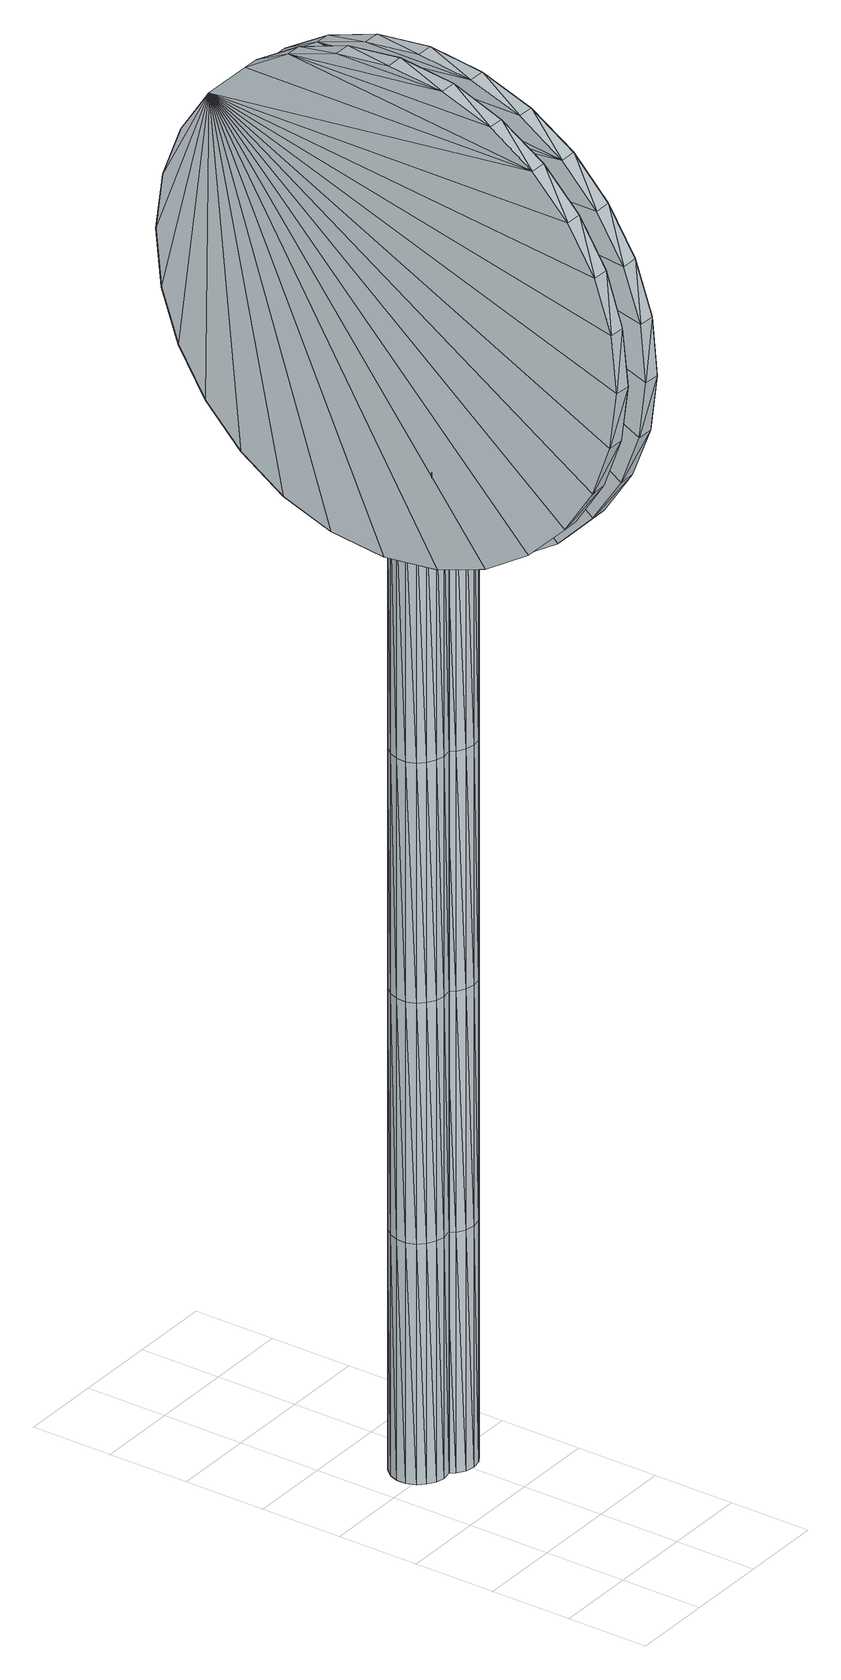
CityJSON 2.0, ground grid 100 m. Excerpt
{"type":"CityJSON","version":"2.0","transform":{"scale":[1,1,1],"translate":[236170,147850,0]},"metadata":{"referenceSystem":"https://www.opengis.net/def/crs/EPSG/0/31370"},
"CityObjects":{
"object1":{"type":"GenericCityObject","attributes":{"cluster":55,"mean_distance_to_centroid":0.0495,"new_centroid_x":236127.01,"new_centroid_y":148242.38,"mean_distance_to_camera":4.62,"H1":0,"H2":0,"Z_final":109.24,"cluster2":-1,"proj_x":236122.68,"proj_y":148243.69,"id_line":53157,"bearing_l":16.9,"distance":4.53,"orientation":"right","G_obj":16.9},"geometry":[{"type":"MultiSurface","lod":"2","boundaries":[[[0,1,2]],[[2,1,3]],[[3,1,4]],[[4,1,5]],[[5,1,6]],[[1,7,6]],[[1,8,7]],[[1,9,8]],[[1,10,9]],[[1,11,10]],[[1,12,11]],[[1,13,12]],[[1,14,13]],[[15,14,1]],[[16,15,1]],[[17,16,1]],[[18,17,1]],[[0,18,1]],[[19,20,0]],[[19,0,2]],[[21,19,2]],[[21,2,3]],[[21,3,22]],[[22,3,4]],[[22,4,23]],[[23,4,5]],[[23,5,24]],[[24,5,6]],[[24,6,25]],[[25,6,7]],[[25,7,26]],[[26,7,8]],[[26,8,27]],[[8,9,27]],[[27,9,28]],[[9,10,28]],[[10,29,28]],[[10,11,29]],[[11,30,29]],[[11,12,30]],[[30,12,31]],[[31,12,13]],[[31,13,32]],[[32,13,14]],[[32,14,33]],[[33,14,15]],[[33,15,34]],[[34,15,16]],[[34,16,35]],[[35,16,17]],[[36,35,17]],[[18,36,17]],[[20,36,18]],[[20,18,0]],[[37,38,20]],[[37,20,19]],[[39,37,19]],[[21,39,19]],[[39,21,40]],[[40,21,22]],[[40,22,41]],[[41,22,23]],[[41,23,42]],[[42,23,24]],[[42,24,43]],[[43,24,25]],[[43,25,44]],[[44,25,26]],[[26,45,44]],[[26,27,45]],[[27,46,45]],[[27,28,46]],[[28,47,46]],[[28,29,47]],[[47,29,48]],[[29,30,48]],[[48,30,49]],[[49,30,31]],[[49,31,50]],[[50,31,32]],[[50,32,51]],[[51,32,33]],[[51,33,52]],[[52,33,34]],[[52,34,53]],[[53,34,35]],[[54,53,35]],[[54,35,36]],[[38,54,36]],[[38,36,20]],[[55,56,38]],[[55,38,37]],[[57,55,37]],[[57,37,39]],[[57,39,58]],[[58,39,40]],[[58,40,59]],[[59,40,41]],[[59,41,60]],[[60,41,42]],[[60,42,61]],[[61,42,43]],[[61,43,62]],[[62,43,44]],[[44,63,62]],[[44,45,63]],[[45,64,63]],[[45,46,64]],[[46,65,64]],[[46,47,65]],[[47,66,65]],[[47,48,66]],[[66,48,67]],[[67,48,49]],[[67,49,68]],[[68,49,50]],[[68,50,69]],[[69,50,51]],[[69,51,70]],[[70,51,52]],[[70,52,71]],[[71,52,53]],[[72,71,53]],[[72,53,54]],[[56,72,54]],[[56,54,38]],[[73,74,56]],[[73,56,55]],[[75,73,55]],[[75,55,57]],[[75,57,76]],[[76,57,58]],[[76,58,77]],[[77,58,59]],[[77,59,78]],[[78,59,60]],[[78,60,79]],[[79,60,61]],[[79,61,80]],[[80,61,62]],[[62,81,80]],[[62,63,81]],[[63,82,81]],[[63,64,82]],[[64,83,82]],[[64,65,83]],[[65,84,83]],[[65,66,84]],[[84,66,85]],[[85,66,67]],[[85,67,86]],[[86,67,68]],[[86,68,87]],[[87,68,69]],[[87,69,88]],[[88,69,70]],[[88,70,89]],[[89,70,71]],[[90,89,71]],[[90,71,72]],[[74,90,72]],[[74,72,56]],[[91,92,74]],[[91,74,73]],[[93,91,73]],[[93,73,75]],[[93,75,94]],[[94,75,76]],[[94,76,95]],[[95,76,77]],[[95,77,96]],[[96,77,78]],[[96,78,97]],[[97,78,79]],[[97,79,98]],[[98,79,80]],[[80,99,98]],[[80,81,99]],[[81,100,99]],[[81,82,100]],[[82,101,100]],[[82,83,101]],[[83,102,101]],[[83,84,102]],[[102,84,103]],[[103,84,85]],[[103,85,104]],[[104,85,86]],[[104,86,105]],[[105,86,87]],[[105,87,106]],[[106,87,88]],[[106,88,107]],[[107,88,89]],[[108,107,89]],[[108,89,90]],[[92,108,90]],[[92,90,74]],[[92,91,109]],[[91,93,109]],[[93,94,109]],[[94,95,109]],[[95,96,109]],[[109,96,97]],[[109,97,98]],[[109,98,99]],[[109,99,100]],[[109,100,101]],[[109,101,102]],[[109,102,103]],[[109,103,104]],[[105,109,104]],[[106,109,105]],[[107,109,106]],[[108,109,107]],[[92,109,108]],[[110,111,112]],[[113,112,114]],[[115,112,113]],[[116,112,115]],[[117,112,116]],[[118,112,117]],[[119,112,118]],[[120,112,119]],[[121,112,120]],[[122,112,121]],[[122,123,112]],[[123,110,112]],[[111,124,112]],[[124,125,112]],[[125,126,112]],[[126,127,112]],[[127,128,112]],[[128,129,112]],[[129,130,112]],[[130,131,112]],[[112,131,132]],[[131,133,132]],[[131,134,133]],[[133,134,135]],[[133,135,136]],[[135,137,136]],[[133,136,138]],[[136,139,138]],[[136,137,139]],[[137,140,139]],[[137,135,140]],[[135,141,140]],[[135,134,141]],[[134,142,141]],[[134,131,142]],[[131,143,142]],[[131,130,143]],[[143,130,144]],[[144,130,129]],[[144,129,145]],[[145,129,128]],[[145,128,146]],[[146,127,147]],[[147,127,126]],[[147,126,148]],[[148,126,125]],[[148,125,149]],[[149,125,124]],[[150,149,124]],[[150,124,111]],[[151,150,111]],[[151,111,110]],[[152,151,110]],[[152,110,123]],[[146,128,127]],[[153,123,122]],[[154,153,122]],[[154,122,121]],[[155,154,121]],[[155,121,120]],[[156,155,120]],[[156,120,119]],[[157,156,119]],[[157,119,118]],[[157,118,158]],[[158,118,117]],[[158,117,159]],[[153,152,123]],[[159,117,116]],[[159,116,160]],[[160,116,115]],[[160,115,161]],[[161,115,113]],[[161,113,162]],[[162,113,114]],[[162,114,163]],[[163,114,112]],[[163,112,164]],[[164,112,132]],[[132,165,164]],[[132,133,165]],[[133,138,165]],[[138,139,140]],[[161,162,163]],[[160,161,163]],[[159,160,163]],[[158,159,163]],[[157,158,163]],[[156,157,163]],[[155,156,163]],[[154,155,163]],[[153,154,163]],[[153,163,152]],[[152,163,151]],[[151,163,150]],[[150,163,149]],[[149,163,148]],[[148,163,147]],[[147,163,146]],[[146,163,145]],[[145,163,144]],[[144,163,143]],[[143,163,142]],[[163,164,142]],[[142,164,165]],[[142,165,141]],[[165,140,141]],[[165,138,140]],[[166,167,168]],[[168,167,169]],[[170,168,169]],[[170,169,171]],[[170,171,172]],[[172,171,173]],[[172,173,174]],[[174,173,175]],[[174,175,176]],[[176,175,177]],[[176,177,178]],[[178,177,179]],[[178,179,180]],[[180,179,181]],[[180,181,182]],[[182,181,183]],[[182,183,184]],[[184,183,185]],[[184,185,186]],[[186,185,187]],[[186,187,188]],[[188,187,189]],[[188,189,190]],[[190,189,191]],[[192,190,191]],[[192,191,193]],[[194,192,193]],[[194,193,195]],[[196,194,195]],[[196,195,197]],[[198,196,197]],[[198,197,199]],[[200,198,199]],[[200,199,201]],[[202,200,201]],[[202,201,203]],[[204,202,203]],[[204,203,205]],[[206,204,205]],[[206,205,207]],[[208,206,207]],[[208,207,209]],[[210,208,209]],[[210,209,211]],[[212,210,211]],[[212,211,213]],[[214,212,213]],[[214,213,215]],[[216,214,215]],[[216,215,217]],[[216,217,218]],[[218,217,219]],[[218,219,220]],[[220,219,221]],[[220,221,222]],[[222,221,223]],[[222,223,224]],[[224,223,225]],[[224,225,226]],[[226,225,227]],[[226,227,228]],[[228,227,229]],[[228,229,230]],[[230,229,231]],[[230,231,232]],[[232,231,233]],[[232,233,234]],[[234,233,235]],[[234,235,236]],[[236,235,237]],[[236,237,238]],[[238,237,239]],[[240,238,239]],[[240,239,241]],[[240,241,242]],[[242,241,243]],[[243,244,242]],[[243,245,244]],[[244,245,246]],[[246,245,247]],[[246,247,248]],[[248,247,249]],[[248,249,250]],[[250,249,251]],[[250,251,252]],[[252,251,253]],[[252,253,254]],[[254,253,255]],[[254,255,256]],[[256,255,257]],[[256,257,258]],[[258,257,259]],[[258,259,260]],[[260,259,261]],[[260,261,262]],[[262,261,263]],[[262,263,264]],[[264,263,265]],[[264,265,266]],[[266,265,267]],[[266,267,268]],[[268,267,269]],[[269,270,268]],[[269,271,270]],[[271,272,270]],[[271,273,272]],[[273,274,272]],[[273,275,274]],[[275,276,274]],[[275,277,276]],[[277,278,276]],[[277,279,278]],[[279,280,278]],[[279,281,280]],[[281,282,280]],[[281,283,282]],[[283,284,282]],[[283,285,284]],[[285,286,284]],[[285,287,286]],[[287,288,286]],[[287,289,288]],[[289,290,288]],[[289,291,290]],[[290,291,292]],[[292,291,293]],[[292,293,294]],[[294,293,295]],[[294,295,296]],[[296,295,297]],[[296,297,298]],[[298,297,299]],[[298,299,300]],[[300,299,301]],[[300,301,302]],[[302,301,303]],[[302,303,304]],[[304,303,305]],[[304,305,306]],[[306,305,307]],[[306,307,308]],[[308,307,309]],[[308,309,310]],[[310,309,311]],[[310,311,312]],[[312,311,313]],[[313,166,312]],[[313,167,166]],[[169,167,313]],[[169,313,171]],[[171,313,311]],[[173,171,311]],[[173,311,309]],[[175,173,309]],[[175,309,307]],[[177,175,307]],[[177,307,305]],[[179,177,305]],[[179,305,303]],[[181,179,303]],[[181,303,301]],[[183,181,301]],[[183,301,299]],[[183,299,297]],[[185,183,297]],[[185,297,295]],[[187,185,295]],[[187,295,293]],[[189,187,293]],[[189,293,291]],[[189,291,289]],[[189,289,287]],[[191,189,287]],[[191,287,285]],[[193,191,285]],[[195,193,285]],[[195,285,283]],[[197,195,283]],[[199,197,283]],[[201,199,283]],[[201,283,281]],[[203,201,281]],[[205,203,281]],[[205,281,279]],[[205,279,207]],[[207,279,209]],[[209,279,277]],[[209,277,211]],[[211,277,275]],[[211,275,213]],[[213,275,273]],[[213,273,215]],[[215,273,271]],[[215,271,217]],[[217,271,219]],[[219,271,269]],[[219,269,221]],[[221,269,223]],[[223,269,267]],[[223,267,225]],[[225,267,265]],[[225,265,227]],[[227,265,263]],[[227,263,229]],[[229,263,261]],[[229,261,231]],[[231,261,259]],[[231,259,257]],[[231,257,233]],[[233,257,255]],[[233,255,235]],[[235,255,253]],[[235,253,237]],[[253,251,237]],[[237,251,249]],[[237,249,239]],[[249,247,239]],[[239,247,245]],[[239,245,241]],[[241,245,243]],[[240,242,244]],[[168,312,166]],[[170,312,168]],[[170,310,312]],[[172,310,170]],[[172,308,310]],[[174,308,172]],[[174,306,308]],[[176,306,174]],[[176,304,306]],[[178,304,176]],[[178,302,304]],[[180,302,178]],[[180,300,302]],[[182,300,180]],[[182,298,300]],[[182,296,298]],[[184,296,182]],[[184,294,296]],[[186,294,184]],[[186,292,294]],[[188,292,186]],[[188,290,292]],[[188,288,290]],[[188,286,288]],[[190,286,188]],[[190,284,286]],[[192,284,190]],[[194,284,192]],[[194,282,284]],[[196,282,194]],[[198,282,196]],[[200,282,198]],[[200,280,282]],[[202,280,200]],[[204,280,202]],[[204,278,280]],[[204,206,278]],[[206,208,278]],[[208,276,278]],[[208,210,276]],[[210,274,276]],[[210,212,274]],[[212,272,274]],[[212,214,272]],[[214,270,272]],[[214,216,270]],[[216,218,270]],[[218,268,270]],[[218,220,268]],[[220,222,268]],[[222,266,268]],[[222,224,266]],[[224,264,266]],[[224,226,264]],[[226,262,264]],[[226,228,262]],[[228,260,262]],[[228,230,260]],[[230,258,260]],[[230,256,258]],[[230,232,256]],[[232,254,256]],[[232,234,254]],[[234,252,254]],[[234,236,252]],[[252,236,250]],[[236,248,250]],[[236,238,248]],[[248,238,246]],[[238,244,246]],[[238,240,244]],[[314,315,316]],[[316,315,317]],[[318,316,317]],[[318,317,319]],[[318,319,320]],[[320,319,321]],[[320,321,322]],[[322,321,323]],[[322,323,324]],[[324,323,325]],[[324,325,326]],[[326,325,327]],[[326,327,328]],[[328,327,329]],[[328,329,330]],[[330,329,331]],[[330,331,332]],[[332,331,333]],[[332,333,334]],[[334,333,335]],[[334,335,336]],[[336,335,337]],[[336,337,338]],[[338,337,339]],[[340,338,339]],[[340,339,341]],[[342,340,341]],[[342,341,343]],[[344,342,343]],[[344,343,345]],[[346,344,345]],[[346,345,347]],[[348,346,347]],[[348,347,349]],[[350,348,349]],[[350,349,351]],[[352,350,351]],[[352,351,353]],[[354,352,353]],[[354,353,355]],[[356,354,355]],[[356,355,357]],[[358,356,357]],[[358,357,359]],[[360,358,359]],[[360,359,361]],[[362,360,361]],[[362,361,363]],[[364,362,363]],[[364,363,365]],[[364,365,366]],[[366,365,367]],[[366,367,368]],[[368,367,369]],[[368,369,370]],[[370,369,371]],[[370,371,372]],[[372,371,373]],[[372,373,374]],[[374,373,375]],[[374,375,376]],[[376,375,377]],[[376,377,378]],[[378,377,379]],[[378,379,380]],[[380,379,381]],[[380,381,382]],[[382,381,383]],[[382,383,384]],[[384,383,385]],[[384,385,386]],[[386,385,387]],[[388,386,387]],[[388,387,389]],[[388,389,390]],[[390,389,391]],[[391,392,390]],[[391,393,392]],[[392,393,394]],[[394,393,395]],[[394,395,396]],[[396,395,397]],[[396,397,398]],[[398,397,399]],[[398,399,400]],[[400,399,401]],[[400,401,402]],[[402,401,403]],[[402,403,404]],[[404,403,405]],[[404,405,406]],[[406,405,407]],[[406,407,408]],[[408,407,409]],[[408,409,410]],[[410,409,411]],[[410,411,412]],[[412,411,413]],[[412,413,414]],[[414,413,415]],[[414,415,416]],[[416,415,417]],[[417,418,416]],[[417,419,418]],[[419,420,418]],[[419,421,420]],[[421,422,420]],[[421,423,422]],[[423,424,422]],[[423,425,424]],[[425,426,424]],[[425,427,426]],[[427,428,426]],[[427,429,428]],[[429,430,428]],[[429,431,430]],[[431,432,430]],[[431,433,432]],[[433,434,432]],[[433,435,434]],[[435,436,434]],[[435,437,436]],[[437,438,436]],[[437,439,438]],[[438,439,440]],[[440,439,441]],[[440,441,442]],[[442,441,443]],[[442,443,444]],[[444,443,445]],[[444,445,446]],[[446,445,447]],[[446,447,448]],[[448,447,449]],[[448,449,450]],[[450,449,451]],[[450,451,452]],[[452,451,453]],[[452,453,454]],[[454,453,455]],[[454,455,456]],[[456,455,457]],[[456,457,458]],[[458,457,459]],[[458,459,460]],[[460,459,461]],[[461,314,460]],[[461,315,314]],[[317,315,461]],[[317,461,319]],[[319,461,459]],[[321,319,459]],[[321,459,457]],[[323,321,457]],[[323,457,455]],[[325,323,455]],[[325,455,453]],[[327,325,453]],[[327,453,451]],[[329,327,451]],[[329,451,449]],[[331,329,449]],[[331,449,447]],[[331,447,445]],[[333,331,445]],[[333,445,443]],[[335,333,443]],[[335,443,441]],[[337,335,441]],[[337,441,439]],[[337,439,437]],[[337,437,435]],[[339,337,435]],[[339,435,433]],[[341,339,433]],[[343,341,433]],[[343,433,431]],[[345,343,431]],[[347,345,431]],[[349,347,431]],[[349,431,429]],[[351,349,429]],[[353,351,429]],[[353,429,427]],[[353,427,355]],[[355,427,357]],[[357,427,425]],[[357,425,359]],[[359,425,423]],[[359,423,361]],[[361,423,421]],[[361,421,363]],[[363,421,419]],[[363,419,365]],[[365,419,367]],[[367,419,417]],[[367,417,369]],[[369,417,371]],[[371,417,415]],[[371,415,373]],[[373,415,413]],[[373,413,375]],[[375,413,411]],[[375,411,377]],[[377,411,409]],[[377,409,379]],[[379,409,407]],[[379,407,405]],[[379,405,381]],[[381,405,403]],[[381,403,383]],[[383,403,401]],[[383,401,385]],[[401,399,385]],[[385,399,397]],[[385,397,387]],[[397,395,387]],[[387,395,393]],[[387,393,389]],[[389,393,391]],[[388,390,392]],[[316,460,314]],[[318,460,316]],[[318,458,460]],[[320,458,318]],[[320,456,458]],[[322,456,320]],[[322,454,456]],[[324,454,322]],[[324,452,454]],[[326,452,324]],[[326,450,452]],[[328,450,326]],[[328,448,450]],[[330,448,328]],[[330,446,448]],[[330,444,446]],[[332,444,330]],[[332,442,444]],[[334,442,332]],[[334,440,442]],[[336,440,334]],[[336,438,440]],[[336,436,438]],[[336,434,436]],[[338,434,336]],[[338,432,434]],[[340,432,338]],[[342,432,340]],[[342,430,432]],[[344,430,342]],[[346,430,344]],[[348,430,346]],[[348,428,430]],[[350,428,348]],[[352,428,350]],[[352,426,428]],[[352,354,426]],[[354,356,426]],[[356,424,426]],[[356,358,424]],[[358,422,424]],[[358,360,422]],[[360,420,422]],[[360,362,420]],[[362,418,420]],[[362,364,418]],[[364,366,418]],[[366,416,418]],[[366,368,416]],[[368,370,416]],[[370,414,416]],[[370,372,414]],[[372,412,414]],[[372,374,412]],[[374,410,412]],[[374,376,410]],[[376,408,410]],[[376,378,408]],[[378,406,408]],[[378,404,406]],[[378,380,404]],[[380,402,404]],[[380,382,402]],[[382,400,402]],[[382,384,400]],[[400,384,398]],[[384,396,398]],[[384,386,396]],[[396,386,394]],[[386,392,394]],[[386,388,392]]]}]},
"object2":{"type":"GenericCityObject","attributes":{"cluster":33,"mean_distance_to_centroid":0.0682,"new_centroid_x":236164.49,"new_centroid_y":148230.93,"mean_distance_to_camera":5.98,"H1":0,"H2":0,"Z_final":108.82,"cluster2":-1,"proj_x":236169.18,"proj_y":148228.26,"id_line":53129,"bearing_l":209.61,"distance":5.39,"orientation":"right","G_obj":209.61},"geometry":[{"type":"MultiSurface","lod":"2","boundaries":[[[462,463,464]],[[464,463,465]],[[465,463,466]],[[466,463,467]],[[467,463,468]],[[463,469,468]],[[463,470,469]],[[463,471,470]],[[463,472,471]],[[463,473,472]],[[463,474,473]],[[463,475,474]],[[463,476,475]],[[477,476,463]],[[478,477,463]],[[479,478,463]],[[480,479,463]],[[462,480,463]],[[481,482,462]],[[481,462,464]],[[483,481,464]],[[483,464,465]],[[483,465,484]],[[484,465,466]],[[484,466,485]],[[485,466,467]],[[485,467,486]],[[486,467,468]],[[486,468,487]],[[487,468,469]],[[487,469,488]],[[488,469,470]],[[488,470,489]],[[470,471,489]],[[489,471,490]],[[471,472,490]],[[472,491,490]],[[472,473,491]],[[473,492,491]],[[473,474,492]],[[492,474,493]],[[493,474,475]],[[493,475,494]],[[494,475,476]],[[494,476,495]],[[495,476,477]],[[495,477,496]],[[496,477,478]],[[496,478,497]],[[497,478,479]],[[498,497,479]],[[480,498,479]],[[482,498,480]],[[482,480,462]],[[499,500,482]],[[499,482,481]],[[501,499,481]],[[483,501,481]],[[501,483,502]],[[502,483,484]],[[502,484,503]],[[503,484,485]],[[503,485,504]],[[504,485,486]],[[504,486,505]],[[505,486,487]],[[505,487,506]],[[506,487,488]],[[488,507,506]],[[488,489,507]],[[489,508,507]],[[489,490,508]],[[490,509,508]],[[490,491,509]],[[509,491,510]],[[491,492,510]],[[510,492,511]],[[511,492,493]],[[511,493,512]],[[512,493,494]],[[512,494,513]],[[513,494,495]],[[513,495,514]],[[514,495,496]],[[514,496,515]],[[515,496,497]],[[516,515,497]],[[516,497,498]],[[500,516,498]],[[500,498,482]],[[517,518,500]],[[517,500,499]],[[519,517,499]],[[519,499,501]],[[519,501,520]],[[520,501,502]],[[520,502,521]],[[521,502,503]],[[521,503,522]],[[522,503,504]],[[522,504,523]],[[523,504,505]],[[523,505,524]],[[524,505,506]],[[506,525,524]],[[506,507,525]],[[507,526,525]],[[507,508,526]],[[508,527,526]],[[508,509,527]],[[509,528,527]],[[509,510,528]],[[528,510,529]],[[529,510,511]],[[529,511,530]],[[530,511,512]],[[530,512,531]],[[531,512,513]],[[531,513,532]],[[532,513,514]],[[532,514,533]],[[533,514,515]],[[534,533,515]],[[534,515,516]],[[518,534,516]],[[518,516,500]],[[535,536,518]],[[535,518,517]],[[537,535,517]],[[537,517,519]],[[537,519,538]],[[538,519,520]],[[538,520,539]],[[539,520,521]],[[539,521,540]],[[540,521,522]],[[540,522,541]],[[541,522,523]],[[541,523,542]],[[542,523,524]],[[524,543,542]],[[524,525,543]],[[525,544,543]],[[525,526,544]],[[526,545,544]],[[526,527,545]],[[527,546,545]],[[527,528,546]],[[546,528,547]],[[547,528,529]],[[547,529,548]],[[548,529,530]],[[548,530,549]],[[549,530,531]],[[549,531,550]],[[550,531,532]],[[550,532,551]],[[551,532,533]],[[552,551,533]],[[552,533,534]],[[536,552,534]],[[536,534,518]],[[553,554,536]],[[553,536,535]],[[555,553,535]],[[555,535,537]],[[555,537,556]],[[556,537,538]],[[556,538,557]],[[557,538,539]],[[557,539,558]],[[558,539,540]],[[558,540,559]],[[559,540,541]],[[559,541,560]],[[560,541,542]],[[542,561,560]],[[542,543,561]],[[543,562,561]],[[543,544,562]],[[544,563,562]],[[544,545,563]],[[545,564,563]],[[545,546,564]],[[564,546,565]],[[565,546,547]],[[565,547,566]],[[566,547,548]],[[566,548,567]],[[567,548,549]],[[567,549,568]],[[568,549,550]],[[568,550,569]],[[569,550,551]],[[570,569,551]],[[570,551,552]],[[554,570,552]],[[554,552,536]],[[554,553,571]],[[553,555,571]],[[555,556,571]],[[556,557,571]],[[557,558,571]],[[571,558,559]],[[571,559,560]],[[571,560,561]],[[571,561,562]],[[571,562,563]],[[571,563,564]],[[571,564,565]],[[571,565,566]],[[567,571,566]],[[568,571,567]],[[569,571,568]],[[570,571,569]],[[554,571,570]],[[572,573,574]],[[575,574,576]],[[577,574,575]],[[578,574,577]],[[579,574,578]],[[580,574,579]],[[581,574,580]],[[582,574,581]],[[583,574,582]],[[584,574,583]],[[584,585,574]],[[585,572,574]],[[573,586,574]],[[586,587,574]],[[587,588,574]],[[588,589,574]],[[589,590,574]],[[590,591,574]],[[591,592,574]],[[592,593,574]],[[574,593,594]],[[593,595,594]],[[593,596,595]],[[595,596,597]],[[595,597,598]],[[597,599,598]],[[595,598,600]],[[598,601,600]],[[598,599,601]],[[599,602,601]],[[599,597,602]],[[597,603,602]],[[597,596,603]],[[596,604,603]],[[596,593,604]],[[593,605,604]],[[593,592,605]],[[605,592,606]],[[606,592,591]],[[606,591,607]],[[607,591,590]],[[607,590,608]],[[608,589,609]],[[609,589,588]],[[609,588,610]],[[610,588,587]],[[610,587,611]],[[611,587,586]],[[612,611,586]],[[612,586,573]],[[613,612,573]],[[613,573,572]],[[614,613,572]],[[614,572,585]],[[608,590,589]],[[615,585,584]],[[616,615,584]],[[616,584,583]],[[617,616,583]],[[617,583,582]],[[618,617,582]],[[618,582,581]],[[619,618,581]],[[619,581,580]],[[619,580,620]],[[620,580,579]],[[620,579,621]],[[615,614,585]],[[621,579,578]],[[621,578,622]],[[622,578,577]],[[622,577,623]],[[623,577,575]],[[623,575,624]],[[624,575,576]],[[624,576,625]],[[625,576,574]],[[625,574,626]],[[626,574,594]],[[594,627,626]],[[594,595,627]],[[595,600,627]],[[600,601,602]],[[623,624,625]],[[622,623,625]],[[621,622,625]],[[620,621,625]],[[619,620,625]],[[618,619,625]],[[617,618,625]],[[616,617,625]],[[615,616,625]],[[615,625,614]],[[614,625,613]],[[613,625,612]],[[612,625,611]],[[611,625,610]],[[610,625,609]],[[609,625,608]],[[608,625,607]],[[607,625,606]],[[606,625,605]],[[605,625,604]],[[625,626,604]],[[604,626,627]],[[604,627,603]],[[627,602,603]],[[627,600,602]],[[628,629,630]],[[630,629,631]],[[632,630,631]],[[632,631,633]],[[632,633,634]],[[634,633,635]],[[634,635,636]],[[636,635,637]],[[636,637,638]],[[638,637,639]],[[638,639,640]],[[640,639,641]],[[640,641,642]],[[642,641,643]],[[642,643,644]],[[644,643,645]],[[644,645,646]],[[646,645,647]],[[646,647,648]],[[648,647,649]],[[648,649,650]],[[650,649,651]],[[650,651,652]],[[652,651,653]],[[654,652,653]],[[654,653,655]],[[656,654,655]],[[656,655,657]],[[658,656,657]],[[658,657,659]],[[660,658,659]],[[660,659,661]],[[662,660,661]],[[662,661,663]],[[664,662,663]],[[664,663,665]],[[666,664,665]],[[666,665,667]],[[668,666,667]],[[668,667,669]],[[670,668,669]],[[670,669,671]],[[672,670,671]],[[672,671,673]],[[674,672,673]],[[674,673,675]],[[676,674,675]],[[676,675,677]],[[678,676,677]],[[678,677,679]],[[678,679,680]],[[680,679,681]],[[680,681,682]],[[682,681,683]],[[682,683,684]],[[684,683,685]],[[684,685,686]],[[686,685,687]],[[686,687,688]],[[688,687,689]],[[688,689,690]],[[690,689,691]],[[690,691,692]],[[692,691,693]],[[692,693,694]],[[694,693,695]],[[694,695,696]],[[696,695,697]],[[696,697,698]],[[698,697,699]],[[700,698,699]],[[700,699,701]],[[700,701,702]],[[702,701,703]],[[703,704,702]],[[703,705,704]],[[704,705,706]],[[706,705,707]],[[706,707,708]],[[708,707,709]],[[708,709,710]],[[710,709,711]],[[710,711,712]],[[712,711,713]],[[712,713,714]],[[714,713,715]],[[714,715,716]],[[716,715,717]],[[716,717,718]],[[718,717,719]],[[718,719,720]],[[720,719,721]],[[720,721,722]],[[722,721,723]],[[722,723,724]],[[724,723,725]],[[724,725,726]],[[726,725,727]],[[726,727,728]],[[728,727,729]],[[728,729,730]],[[730,729,731]],[[731,732,730]],[[731,733,732]],[[733,734,732]],[[733,735,734]],[[735,736,734]],[[735,737,736]],[[737,738,736]],[[737,739,738]],[[739,740,738]],[[739,741,740]],[[741,742,740]],[[741,743,742]],[[743,744,742]],[[743,745,744]],[[745,746,744]],[[745,747,746]],[[747,748,746]],[[747,749,748]],[[749,750,748]],[[749,751,750]],[[751,752,750]],[[751,753,752]],[[752,753,754]],[[754,753,755]],[[754,755,756]],[[756,755,757]],[[756,757,758]],[[758,757,759]],[[758,759,760]],[[760,759,761]],[[760,761,762]],[[762,761,763]],[[762,763,764]],[[764,763,765]],[[764,765,766]],[[766,765,767]],[[766,767,768]],[[768,767,769]],[[768,769,770]],[[770,769,771]],[[770,771,772]],[[772,771,773]],[[772,773,774]],[[774,773,775]],[[775,628,774]],[[775,629,628]],[[631,629,775]],[[631,775,633]],[[633,775,773]],[[635,633,773]],[[635,773,771]],[[637,635,771]],[[637,771,769]],[[639,637,769]],[[639,769,767]],[[641,639,767]],[[641,767,765]],[[643,641,765]],[[643,765,763]],[[645,643,763]],[[645,763,761]],[[645,761,759]],[[647,645,759]],[[647,759,757]],[[649,647,757]],[[649,757,755]],[[651,649,755]],[[651,755,753]],[[651,753,751]],[[651,751,749]],[[653,651,749]],[[653,749,747]],[[655,653,747]],[[657,655,747]],[[657,747,745]],[[659,657,745]],[[661,659,745]],[[663,661,745]],[[663,745,743]],[[665,663,743]],[[667,665,743]],[[667,743,741]],[[667,741,669]],[[669,741,671]],[[671,741,739]],[[671,739,673]],[[673,739,737]],[[673,737,675]],[[675,737,735]],[[675,735,677]],[[677,735,733]],[[677,733,679]],[[679,733,681]],[[681,733,731]],[[681,731,683]],[[683,731,729]],[[683,729,685]],[[685,729,727]],[[685,727,687]],[[687,727,725]],[[687,725,723]],[[687,723,689]],[[689,723,721]],[[689,721,691]],[[691,721,719]],[[691,719,717]],[[691,717,693]],[[693,717,715]],[[693,715,695]],[[695,715,713]],[[695,713,697]],[[713,711,697]],[[697,711,709]],[[697,709,699]],[[709,707,699]],[[699,707,705]],[[699,705,701]],[[701,705,703]],[[700,702,704]],[[630,774,628]],[[632,774,630]],[[632,772,774]],[[634,772,632]],[[634,770,772]],[[636,770,634]],[[636,768,770]],[[638,768,636]],[[638,766,768]],[[640,766,638]],[[640,764,766]],[[642,764,640]],[[642,762,764]],[[644,762,642]],[[644,760,762]],[[644,758,760]],[[646,758,644]],[[646,756,758]],[[648,756,646]],[[648,754,756]],[[650,754,648]],[[650,752,754]],[[650,750,752]],[[650,748,750]],[[652,748,650]],[[652,746,748]],[[654,746,652]],[[656,746,654]],[[656,744,746]],[[658,744,656]],[[660,744,658]],[[662,744,660]],[[662,742,744]],[[664,742,662]],[[666,742,664]],[[666,740,742]],[[666,668,740]],[[668,670,740]],[[670,738,740]],[[670,672,738]],[[672,736,738]],[[672,674,736]],[[674,734,736]],[[674,676,734]],[[676,732,734]],[[676,678,732]],[[678,680,732]],[[680,730,732]],[[680,682,730]],[[682,728,730]],[[682,684,728]],[[684,726,728]],[[684,686,726]],[[686,724,726]],[[686,722,724]],[[686,688,722]],[[688,720,722]],[[688,690,720]],[[690,718,720]],[[690,716,718]],[[690,692,716]],[[692,714,716]],[[692,694,714]],[[694,712,714]],[[694,696,712]],[[712,696,710]],[[696,708,710]],[[696,698,708]],[[708,698,706]],[[698,704,706]],[[698,700,704]],[[776,777,778]],[[778,777,779]],[[780,778,779]],[[780,779,781]],[[780,781,782]],[[782,781,783]],[[782,783,784]],[[784,783,785]],[[784,785,786]],[[786,785,787]],[[786,787,788]],[[788,787,789]],[[788,789,790]],[[790,789,791]],[[790,791,792]],[[792,791,793]],[[792,793,794]],[[794,793,795]],[[794,795,796]],[[796,795,797]],[[796,797,798]],[[798,797,799]],[[798,799,800]],[[800,799,801]],[[802,800,801]],[[802,801,803]],[[804,802,803]],[[804,803,805]],[[806,804,805]],[[806,805,807]],[[808,806,807]],[[808,807,809]],[[810,808,809]],[[810,809,811]],[[812,810,811]],[[812,811,813]],[[814,812,813]],[[814,813,815]],[[816,814,815]],[[816,815,817]],[[818,816,817]],[[818,817,819]],[[820,818,819]],[[820,819,821]],[[822,820,821]],[[822,821,823]],[[824,822,823]],[[824,823,825]],[[826,824,825]],[[826,825,827]],[[826,827,828]],[[828,827,829]],[[828,829,830]],[[830,829,831]],[[830,831,832]],[[832,831,833]],[[832,833,834]],[[834,833,835]],[[834,835,836]],[[836,835,837]],[[836,837,838]],[[838,837,839]],[[838,839,840]],[[840,839,841]],[[840,841,842]],[[842,841,843]],[[842,843,844]],[[844,843,845]],[[844,845,846]],[[846,845,847]],[[848,846,847]],[[848,847,849]],[[848,849,850]],[[850,849,851]],[[851,852,850]],[[851,853,852]],[[852,853,854]],[[854,853,855]],[[854,855,856]],[[856,855,857]],[[856,857,858]],[[858,857,859]],[[858,859,860]],[[860,859,861]],[[860,861,862]],[[862,861,863]],[[862,863,864]],[[864,863,865]],[[864,865,866]],[[866,865,867]],[[866,867,868]],[[868,867,869]],[[868,869,870]],[[870,869,871]],[[870,871,872]],[[872,871,873]],[[872,873,874]],[[874,873,875]],[[874,875,876]],[[876,875,877]],[[876,877,878]],[[878,877,879]],[[879,880,878]],[[879,881,880]],[[881,882,880]],[[881,883,882]],[[883,884,882]],[[883,885,884]],[[885,886,884]],[[885,887,886]],[[887,888,886]],[[887,889,888]],[[889,890,888]],[[889,891,890]],[[891,892,890]],[[891,893,892]],[[893,894,892]],[[893,895,894]],[[895,896,894]],[[895,897,896]],[[897,898,896]],[[897,899,898]],[[899,900,898]],[[899,901,900]],[[900,901,902]],[[902,901,903]],[[902,903,904]],[[904,903,905]],[[904,905,906]],[[906,905,907]],[[906,907,908]],[[908,907,909]],[[908,909,910]],[[910,909,911]],[[910,911,912]],[[912,911,913]],[[912,913,914]],[[914,913,915]],[[914,915,916]],[[916,915,917]],[[916,917,918]],[[918,917,919]],[[918,919,920]],[[920,919,921]],[[920,921,922]],[[922,921,923]],[[923,776,922]],[[923,777,776]],[[779,777,923]],[[779,923,781]],[[781,923,921]],[[783,781,921]],[[783,921,919]],[[785,783,919]],[[785,919,917]],[[787,785,917]],[[787,917,915]],[[789,787,915]],[[789,915,913]],[[791,789,913]],[[791,913,911]],[[793,791,911]],[[793,911,909]],[[793,909,907]],[[795,793,907]],[[795,907,905]],[[797,795,905]],[[797,905,903]],[[799,797,903]],[[799,903,901]],[[799,901,899]],[[799,899,897]],[[801,799,897]],[[801,897,895]],[[803,801,895]],[[805,803,895]],[[805,895,893]],[[807,805,893]],[[809,807,893]],[[811,809,893]],[[811,893,891]],[[813,811,891]],[[815,813,891]],[[815,891,889]],[[815,889,817]],[[817,889,819]],[[819,889,887]],[[819,887,821]],[[821,887,885]],[[821,885,823]],[[823,885,883]],[[823,883,825]],[[825,883,881]],[[825,881,827]],[[827,881,829]],[[829,881,879]],[[829,879,831]],[[831,879,877]],[[831,877,833]],[[833,877,875]],[[833,875,835]],[[835,875,873]],[[835,873,871]],[[835,871,837]],[[837,871,869]],[[837,869,839]],[[839,869,867]],[[839,867,865]],[[839,865,841]],[[841,865,863]],[[841,863,843]],[[843,863,861]],[[843,861,845]],[[861,859,845]],[[845,859,857]],[[845,857,847]],[[857,855,847]],[[847,855,853]],[[847,853,849]],[[849,853,851]],[[848,850,852]],[[778,922,776]],[[780,922,778]],[[780,920,922]],[[782,920,780]],[[782,918,920]],[[784,918,782]],[[784,916,918]],[[786,916,784]],[[786,914,916]],[[788,914,786]],[[788,912,914]],[[790,912,788]],[[790,910,912]],[[792,910,790]],[[792,908,910]],[[792,906,908]],[[794,906,792]],[[794,904,906]],[[796,904,794]],[[796,902,904]],[[798,902,796]],[[798,900,902]],[[798,898,900]],[[798,896,898]],[[800,896,798]],[[800,894,896]],[[802,894,800]],[[804,894,802]],[[804,892,894]],[[806,892,804]],[[808,892,806]],[[810,892,808]],[[810,890,892]],[[812,890,810]],[[814,890,812]],[[814,888,890]],[[814,816,888]],[[816,818,888]],[[818,886,888]],[[818,820,886]],[[820,884,886]],[[820,822,884]],[[822,882,884]],[[822,824,882]],[[824,880,882]],[[824,826,880]],[[826,828,880]],[[828,878,880]],[[828,830,878]],[[830,876,878]],[[830,832,876]],[[832,874,876]],[[832,834,874]],[[834,872,874]],[[834,870,872]],[[834,836,870]],[[836,868,870]],[[836,838,868]],[[838,866,868]],[[838,864,866]],[[838,840,864]],[[840,862,864]],[[840,842,862]],[[842,860,862]],[[842,844,860]],[[860,844,858]],[[844,856,858]],[[844,846,856]],[[856,846,854]],[[846,852,854]],[[846,848,852]]]}]}
},
"vertices":[
[66,347,2],[66,313,2],[78,345,2],[88,339,2],[95,330,2],[99,319,2],[99,307,2],[95,296,2],[88,288,2],[78,282,2],[66,280,2],[55,282,2],[45,288,2],[37,296,2],[33,307,2],[33,319,2],[37,330,2],[45,339,2],[55,345,2],[78,345,300],[66,347,300],[88,339,300],[95,330,300],[99,319,300],[99,307,300],[95,296,300],[88,288,300],[78,282,300],[66,280,300],[55,282,300],[45,288,300],[37,296,300],[33,307,300],[33,319,300],[37,330,300],[45,339,300],[55,345,300],[78,345,598],[66,347,598],[88,339,598],[95,330,598],[99,319,598],[99,307,598],[95,296,598],[88,288,598],[78,282,598],[66,280,598],[55,282,598],[45,288,598],[37,296,598],[33,307,598],[33,319,598],[37,330,598],[45,339,598],[55,345,598],[78,345,895],[66,347,895],[88,339,895],[95,330,895],[99,319,895],[99,307,895],[95,296,895],[88,288,895],[78,282,895],[66,280,895],[55,282,895],[45,288,895],[37,296,895],[33,307,895],[33,319,895],[37,330,895],[45,339,895],[55,345,895],[78,345,1193],[66,347,1193],[88,339,1193],[95,330,1193],[99,319,1193],[99,307,1193],[95,296,1193],[88,288,1193],[78,282,1193],[66,280,1193],[55,282,1193],[45,288,1193],[37,296,1193],[33,307,1193],[33,319,1193],[37,330,1193],[45,339,1193],[55,345,1193],[78,345,1491],[66,347,1491],[88,339,1491],[95,330,1491],[99,319,1491],[99,307,1491],[95,296,1491],[88,288,1491],[78,282,1491],[66,280,1491],[55,282,1491],[45,288,1491],[37,296,1491],[33,307,1491],[33,319,1491],[37,330,1491],[45,339,1491],[55,345,1491],[66,313,1491],[31,187,1185],[31,131,1221],[40,555,1645],[38,613,1525],[39,591,1589],[37,621,1456],[36,613,1387],[35,591,1324],[34,555,1268],[33,508,1221],[32,452,1185],[31,389,1162],[31,320,1154],[31,250,1162],[32,84,1268],[33,48,1324],[34,26,1387],[35,18,1456],[36,26,1525],[37,48,1589],[38,84,1645],[39,131,1692],[41,508,1692],[41,452,1727],[40,187,1727],[41,250,1750],[41,389,1750],[41,320,1758],[20,389,1750],[20,320,1758],[20,250,1750],[19,187,1728],[18,131,1692],[17,84,1645],[16,48,1589],[15,26,1526],[14,18,1457],[13,26,1387],[12,48,1324],[11,84,1268],[10,131,1221],[10,187,1185],[10,250,1163],[10,320,1155],[10,389,1163],[11,452,1185],[12,508,1221],[13,555,1268],[14,591,1324],[15,614,1387],[16,622,1457],[17,614,1526],[18,591,1589],[19,555,1645],[20,508,1692],[20,452,1728],[23,424,1304],[23,424,1265],[57,423,1304],[57,423,1265],[56,404,1304],[56,404,1265],[78,396,1304],[78,396,1265],[82,394,1304],[82,394,1265],[85,393,1304],[85,393,1265],[89,391,1304],[89,391,1265],[92,389,1304],[92,389,1265],[95,387,1304],[95,387,1265],[99,385,1304],[99,385,1265],[102,383,1304],[102,383,1265],[112,375,1304],[112,375,1265],[114,373,1304],[114,373,1265],[117,370,1304],[117,370,1265],[119,367,1304],[119,367,1265],[120,364,1304],[120,364,1265],[121,361,1304],[121,361,1265],[122,357,1304],[122,357,1265],[122,354,1304],[122,354,1265],[122,319,1304],[122,319,1265],[119,300,1304],[119,300,1265],[118,295,1304],[118,295,1265],[117,290,1304],[117,290,1265],[114,286,1304],[114,286,1265],[112,282,1304],[112,282,1265],[108,278,1304],[108,278,1265],[105,274,1304],[105,274,1265],[101,271,1304],[101,271,1265],[100,271,1304],[100,271,1265],[96,269,1304],[96,269,1265],[91,267,1304],[91,267,1265],[86,265,1304],[86,265,1265],[81,263,1304],[81,263,1265],[76,262,1304],[76,262,1265],[71,262,1304],[71,262,1265],[65,261,1304],[65,261,1265],[53,261,1304],[53,261,1265],[51,236,1304],[51,236,1265],[22,235,1304],[22,235,1265],[23,266,1304],[23,266,1265],[43,280,1304],[43,280,1265],[60,279,1304],[60,279,1265],[63,279,1304],[63,279,1265],[66,279,1304],[66,279,1265],[70,279,1304],[70,279,1265],[73,280,1304],[73,280,1265],[76,280,1304],[76,280,1265],[80,281,1304],[80,281,1265],[83,282,1304],[83,282,1265],[86,283,1304],[86,283,1265],[89,285,1304],[89,285,1265],[91,287,1304],[91,287,1265],[93,289,1304],[93,289,1265],[94,292,1304],[94,292,1265],[95,295,1304],[95,295,1265],[96,298,1304],[96,298,1265],[98,317,1304],[98,317,1265],[98,354,1304],[98,354,1265],[97,356,1304],[97,356,1265],[97,358,1304],[97,358,1265],[96,360,1304],[96,360,1265],[95,362,1304],[95,362,1265],[93,364,1304],[93,364,1265],[92,365,1304],[92,365,1265],[90,367,1304],[90,367,1265],[87,368,1304],[87,368,1265],[85,369,1304],[85,369,1265],[83,370,1304],[83,370,1265],[81,371,1304],[81,371,1265],[78,371,1304],[78,371,1265],[76,372,1304],[76,372,1265],[73,373,1304],[73,373,1265],[53,377,1304],[53,377,1265],[29,390,1304],[29,390,1265],[31,424,1473],[31,424,1434],[65,423,1473],[65,423,1434],[64,404,1473],[64,404,1434],[86,396,1473],[86,396,1434],[90,394,1473],[90,394,1434],[93,393,1473],[93,393,1434],[97,391,1473],[97,391,1434],[100,389,1473],[100,389,1434],[103,387,1473],[103,387,1434],[107,385,1473],[107,385,1434],[110,383,1473],[110,383,1434],[120,375,1473],[120,375,1434],[122,373,1473],[122,373,1434],[125,370,1473],[125,370,1434],[127,367,1473],[127,367,1434],[128,364,1473],[128,364,1434],[129,361,1473],[129,361,1434],[130,357,1473],[130,357,1434],[130,354,1473],[130,354,1434],[130,319,1473],[130,319,1434],[127,300,1473],[127,300,1434],[126,295,1473],[126,295,1434],[125,290,1473],[125,290,1434],[122,286,1473],[122,286,1434],[120,282,1473],[120,282,1434],[117,278,1473],[117,278,1434],[113,274,1473],[113,274,1434],[109,271,1473],[109,271,1434],[108,271,1473],[108,271,1434],[104,269,1473],[104,269,1434],[99,267,1473],[99,267,1434],[94,265,1473],[94,265,1434],[89,263,1473],[89,263,1434],[84,262,1473],[84,262,1434],[79,262,1473],[79,262,1434],[73,261,1473],[73,261,1434],[61,261,1473],[61,261,1434],[59,236,1473],[59,236,1434],[30,235,1473],[30,235,1434],[31,266,1473],[31,266,1434],[51,280,1473],[51,280,1434],[68,279,1473],[68,279,1434],[71,279,1473],[71,279,1434],[74,279,1473],[74,279,1434],[78,279,1473],[78,279,1434],[81,280,1473],[81,280,1434],[84,280,1473],[84,280,1434],[88,281,1473],[88,281,1434],[91,282,1473],[91,282,1434],[94,283,1473],[94,283,1434],[97,285,1473],[97,285,1434],[99,287,1473],[99,287,1434],[101,289,1473],[101,289,1434],[102,292,1473],[102,292,1434],[103,295,1473],[103,295,1434],[104,298,1473],[104,298,1434],[106,317,1473],[106,317,1434],[106,354,1473],[106,354,1434],[105,356,1473],[105,356,1434],[105,358,1473],[105,358,1434],[104,360,1473],[104,360,1434],[103,362,1473],[103,362,1434],[101,364,1473],[101,364,1434],[100,365,1473],[100,365,1434],[98,367,1473],[98,367,1434],[96,368,1473],[96,368,1434],[93,369,1473],[93,369,1434],[91,370,1473],[91,370,1434],[89,371,1473],[89,371,1434],[86,371,1473],[86,371,1434],[84,372,1473],[84,372,1434],[81,373,1473],[81,373,1434],[61,377,1473],[61,377,1434],[37,390,1473],[37,390,1434],
[104,335,2],[104,302,2],[115,333,2],[125,328,2],[133,319,2],[137,308,2],[137,296,2],[133,285,2],[125,276,2],[115,270,2],[104,268,2],[92,270,2],[82,276,2],[75,285,2],[71,296,2],[71,308,2],[75,319,2],[82,328,2],[92,333,2],[115,333,300],[104,335,300],[125,328,300],[133,319,300],[137,308,300],[137,296,300],[133,285,300],[125,276,300],[115,270,300],[104,268,300],[92,270,300],[82,276,300],[75,285,300],[71,296,300],[71,308,300],[75,319,300],[82,328,300],[92,333,300],[115,333,598],[104,335,598],[125,328,598],[133,319,598],[137,308,598],[137,296,598],[133,285,598],[125,276,598],[115,270,598],[104,268,598],[92,270,598],[82,276,598],[75,285,598],[71,296,598],[71,308,598],[75,319,598],[82,328,598],[92,333,598],[115,333,895],[104,335,895],[125,328,895],[133,319,895],[137,308,895],[137,296,895],[133,285,895],[125,276,895],[115,270,895],[104,268,895],[92,270,895],[82,276,895],[75,285,895],[71,296,895],[71,308,895],[75,319,895],[82,328,895],[92,333,895],[115,333,1193],[104,335,1193],[125,328,1193],[133,319,1193],[137,308,1193],[137,296,1193],[133,285,1193],[125,276,1193],[115,270,1193],[104,268,1193],[92,270,1193],[82,276,1193],[75,285,1193],[71,296,1193],[71,308,1193],[75,319,1193],[82,328,1193],[92,333,1193],[115,333,1491],[104,335,1491],[125,328,1491],[133,319,1491],[137,308,1491],[137,296,1491],[133,285,1491],[125,276,1491],[115,270,1491],[104,268,1491],[92,270,1491],[82,276,1491],[75,285,1491],[71,296,1491],[71,308,1491],[75,319,1491],[82,328,1491],[92,333,1491],[104,302,1491],[68,175,1185],[69,119,1221],[78,544,1645],[76,602,1525],[77,579,1589],[75,610,1456],[73,602,1387],[72,579,1324],[71,544,1268],[70,497,1221],[69,441,1185],[69,377,1162],[68,308,1154],[68,239,1162],[69,73,1268],[70,37,1324],[71,14,1387],[72,6,1456],[74,14,1525],[75,37,1589],[76,73,1645],[77,119,1692],[78,497,1692],[79,441,1727],[78,175,1727],[78,239,1750],[79,377,1750],[79,308,1758],[58,377,1750],[58,308,1758],[57,239,1750],[57,175,1728],[56,119,1692],[55,73,1645],[54,37,1589],[53,14,1526],[51,6,1457],[50,14,1387],[49,37,1324],[48,73,1268],[48,119,1221],[47,176,1185],[47,239,1163],[47,308,1155],[48,377,1163],[48,441,1185],[49,497,1221],[50,544,1268],[51,579,1324],[52,602,1387],[54,610,1457],[55,602,1526],[56,579,1589],[57,544,1645],[57,497,1692],[58,441,1728],[61,412,1304],[61,412,1265],[94,411,1304],[94,411,1265],[94,392,1304],[94,392,1265],[116,384,1304],[116,384,1265],[119,383,1304],[119,383,1265],[123,381,1304],[123,381,1265],[126,380,1304],[126,380,1265],[130,378,1304],[130,378,1265],[133,376,1304],[133,376,1265],[136,374,1304],[136,374,1265],[139,371,1304],[139,371,1265],[149,364,1304],[149,364,1265],[152,362,1304],[152,362,1265],[154,359,1304],[154,359,1265],[156,356,1304],[156,356,1265],[158,353,1304],[158,353,1265],[159,349,1304],[159,349,1265],[160,346,1304],[160,346,1265],[160,342,1304],[160,342,1265],[159,307,1304],[159,307,1265],[157,289,1304],[157,289,1265],[156,284,1304],[156,284,1265],[154,279,1304],[154,279,1265],[152,274,1304],[152,274,1265],[149,270,1304],[149,270,1265],[146,266,1304],[146,266,1265],[142,263,1304],[142,263,1265],[138,260,1304],[138,260,1265],[133,257,1304],[133,257,1265],[128,255,1304],[128,255,1265],[123,253,1304],[123,253,1265],[118,252,1304],[118,252,1265],[113,251,1304],[113,251,1265],[108,250,1304],[108,250,1265],[103,250,1304],[103,250,1265],[91,250,1304],[91,250,1265],[89,225,1304],[89,225,1265],[60,223,1304],[60,223,1265],[61,255,1304],[61,255,1265],[81,269,1304],[81,269,1265],[97,268,1304],[97,268,1265],[100,268,1304],[100,268,1265],[104,268,1304],[104,268,1265],[107,268,1304],[107,268,1265],[110,268,1304],[110,268,1265],[114,269,1304],[114,269,1265],[117,270,1304],[117,270,1265],[120,271,1304],[120,271,1265],[121,271,1304],[121,271,1265],[123,272,1304],[123,272,1265],[126,273,1304],[126,273,1265],[128,275,1304],[128,275,1265],[130,278,1304],[130,278,1265],[132,280,1304],[132,280,1265],[133,283,1304],[133,283,1265],[133,286,1304],[133,286,1265],[135,305,1304],[135,305,1265],[135,342,1304],[135,342,1265],[135,345,1304],[135,345,1265],[134,347,1304],[134,347,1265],[133,349,1304],[133,349,1265],[132,351,1304],[132,351,1265],[131,353,1304],[131,353,1265],[129,354,1304],[129,354,1265],[127,355,1304],[127,355,1265],[125,357,1304],[125,357,1265],[123,358,1304],[123,358,1265],[120,358,1304],[120,358,1265],[118,359,1304],[118,359,1265],[116,360,1304],[116,360,1265],[113,361,1304],[113,361,1265],[111,361,1304],[111,361,1265],[90,365,1304],[90,365,1265],[66,379,1304],[66,379,1265],[69,412,1473],[69,412,1434],[102,411,1473],[102,411,1434],[102,392,1473],[102,392,1434],[124,384,1473],[124,384,1434],[127,383,1473],[127,383,1434],[131,381,1473],[131,381,1434],[134,380,1473],[134,380,1434],[138,378,1473],[138,378,1434],[141,376,1473],[141,376,1434],[144,374,1473],[144,374,1434],[147,371,1473],[147,371,1434],[157,364,1473],[157,364,1434],[160,362,1473],[160,362,1434],[162,359,1473],[162,359,1434],[164,356,1473],[164,356,1434],[166,353,1473],[166,353,1434],[167,349,1473],[167,349,1434],[168,346,1473],[168,346,1434],[168,342,1473],[168,342,1434],[167,307,1473],[167,307,1434],[165,289,1473],[165,289,1434],[164,284,1473],[164,284,1434],[162,279,1473],[162,279,1434],[160,274,1473],[160,274,1434],[157,270,1473],[157,270,1434],[154,266,1473],[154,266,1434],[150,263,1473],[150,263,1434],[146,260,1473],[146,260,1434],[141,257,1473],[141,257,1434],[136,255,1473],[136,255,1434],[131,253,1473],[131,253,1434],[126,252,1473],[126,252,1434],[121,251,1473],[121,251,1434],[116,250,1473],[116,250,1434],[111,250,1473],[111,250,1434],[99,250,1473],[99,250,1434],[97,225,1473],[97,225,1434],[68,223,1473],[68,223,1434],[69,255,1473],[69,255,1434],[89,269,1473],[89,269,1434],[105,268,1473],[105,268,1434],[108,268,1473],[108,268,1434],[112,268,1473],[112,268,1434],[115,268,1473],[115,268,1434],[119,268,1473],[119,268,1434],[122,269,1473],[122,269,1434],[125,270,1473],[125,270,1434],[128,271,1473],[128,271,1434],[129,271,1473],[129,271,1434],[132,272,1473],[132,272,1434],[134,273,1473],[134,273,1434],[136,275,1473],[136,275,1434],[138,278,1473],[138,278,1434],[140,280,1473],[140,280,1434],[141,283,1473],[141,283,1434],[141,286,1473],[141,286,1434],[144,305,1473],[144,305,1434],[143,342,1473],[143,342,1434],[143,345,1473],[143,345,1434],[142,347,1473],[142,347,1434],[142,349,1473],[142,349,1434],[140,351,1473],[140,351,1434],[139,353,1473],[139,353,1434],[137,354,1473],[137,354,1434],[135,355,1473],[135,355,1434],[133,357,1473],[133,357,1434],[131,358,1473],[131,358,1434],[128,358,1473],[128,358,1434],[126,359,1473],[126,359,1434],[124,360,1473],[124,360,1434],[121,361,1473],[121,361,1434],[119,361,1473],[119,361,1434],[98,365,1473],[98,365,1434],[74,379,1473],[74,379,1434]
]}
